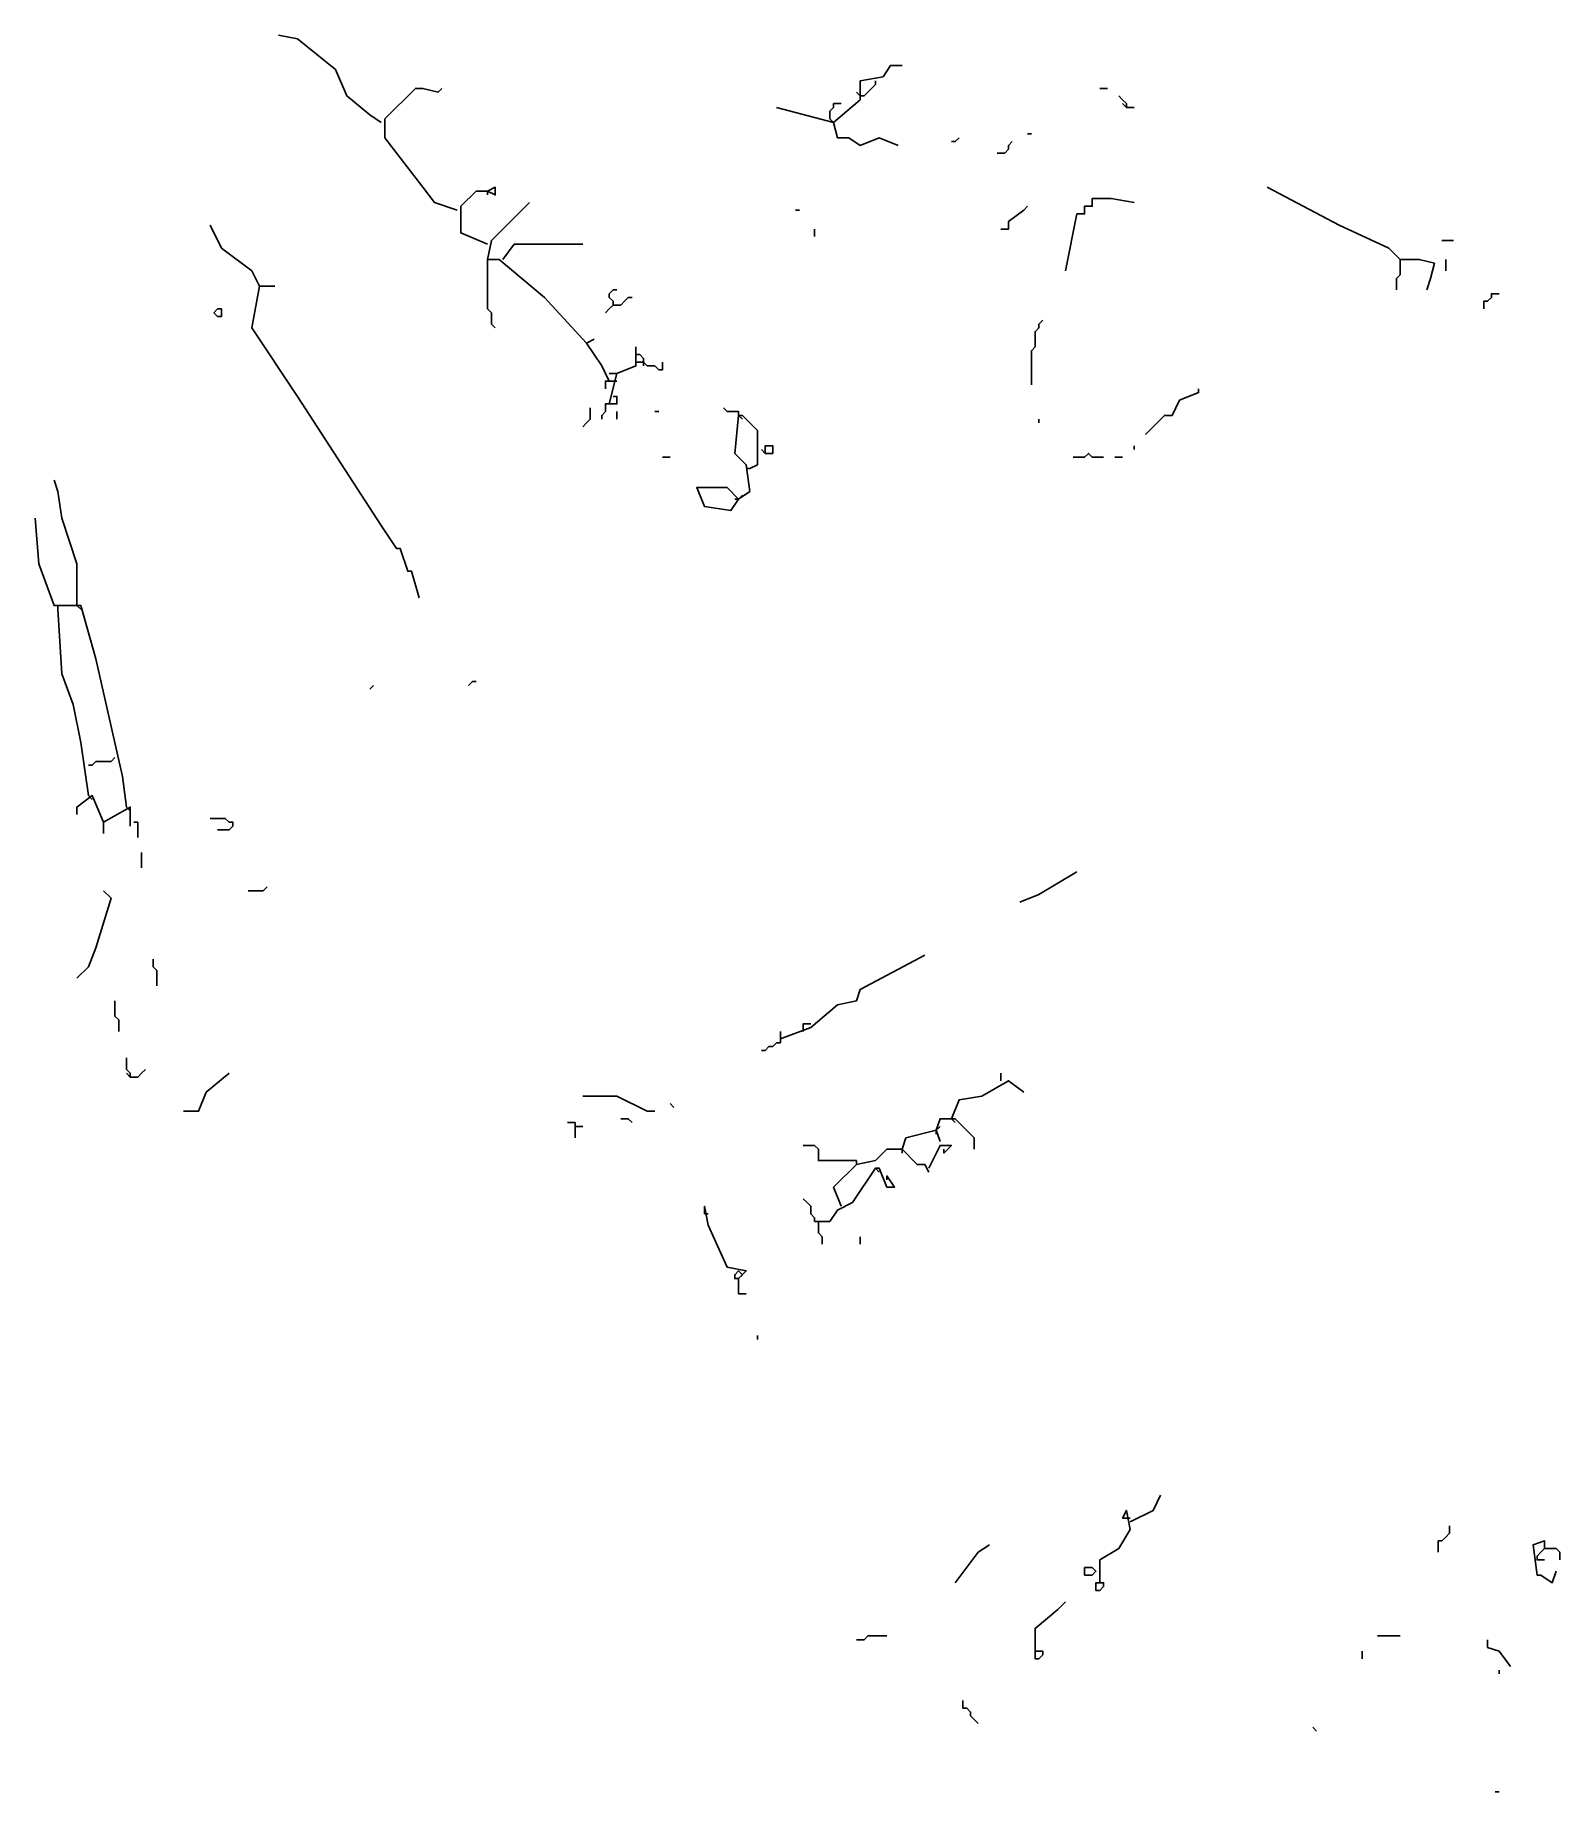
# Model space of a CAD drawing. Extents: x 0 to 7.57, y 1.34 to 10.06.
import ezdxf

# ---------------------------------------------------------------- set-up
doc = ezdxf.new("R2010")
doc.units = 0

msp = doc.modelspace()

# ---------------------------------------------------------------- linework, layer by layer
at = {"layer": 'PFV', "color": 0}
for points in [[(1.716981, 9.622642, 0), (1.660377, 9.660377, 0), (1.54717, 9.754717, 0), (1.490566, 9.886792, 0), (1.301887, 10.037736, 0), (1.207547, 10.056604, 0)], [(3.962264, 9.622642, 0), (4.09434, 9.735849, 0), (4.09434, 9.830189, 0), (4.207547, 9.849057, 0), (4.245283, 9.90566, 0), (4.301887, 9.90566, 0)], [(2.09434, 9.188679, 0), (1.981132, 9.226415, 0), (1.924528, 9.301887, 0), (1.735849, 9.54717, 0), (1.735849, 9.641509, 0), (1.886792, 9.792453, 0), (1.924528, 9.792453, 0), (2, 9.773585, 0), (2.018868, 9.792453, 0)], [(4.09434, 9.754717, 0), (4.075472, 9.773585, 0)], [(4.09434, 9.754717, 0), (4.113208, 9.754717, 0), (4.132075, 9.773585, 0), (4.150943, 9.792453, 0), (4.169811, 9.811321, 0), (4.169811, 9.830189, 0)], [(5.283019, 9.792453, 0), (5.320755, 9.792453, 0)], [(3.962264, 9.622642, 0), (3.679245, 9.698113, 0)], [(3.962264, 9.622642, 0), (3.943396, 9.641509, 0), (3.943396, 9.679245, 0), (3.962264, 9.698113, 0), (3.962264, 9.716981, 0), (4, 9.716981, 0)], [(5.415094, 9.698113, 0), (5.415094, 9.716981, 0), (5.396226, 9.735849, 0), (5.377358, 9.754717, 0)], [(5.415094, 9.698113, 0), (5.396226, 9.716981, 0)], [(5.415094, 9.698113, 0), (5.45283, 9.698113, 0)], [(3.943396, 9.641509, 0), (3.962264, 9.622642, 0)], [(3.962264, 9.622642, 0), (3.981132, 9.54717, 0), (4.037736, 9.54717, 0), (4.09434, 9.509434, 0), (4.188679, 9.54717, 0), (4.283019, 9.509434, 0)], [(4.54717, 9.528302, 0), (4.566038, 9.528302, 0), (4.584906, 9.54717, 0)], [(4.773585, 9.471698, 0), (4.811321, 9.471698, 0), (4.830189, 9.490566, 0), (4.830189, 9.509434, 0), (4.849057, 9.528302, 0)], [(4.924528, 9.566038, 0), (4.943396, 9.566038, 0)], [(2.245283, 9.018868, 0), (2.113208, 9.075472, 0), (2.113208, 9.207547, 0), (2.188679, 9.283019, 0), (2.245283, 9.283019, 0), (2.283019, 9.264151, 0), (2.283019, 9.301887, 0), (2.245283, 9.283019, 0)], [(2.245283, 9.283019, 0), (2.245283, 9.264151, 0)], [(5.113208, 8.886792, 0), (5.169811, 9.169811, 0), (5.207547, 9.169811, 0), (5.207547, 9.207547, 0), (5.245283, 9.207547, 0), (5.245283, 9.245283, 0), (5.339623, 9.245283, 0), (5.45283, 9.226415, 0)], [(6.773585, 8.943396, 0), (6.716981, 9, 0), (6.471698, 9.113208, 0), (6.113208, 9.301887, 0)], [(2.735849, 8.528302, 0), (2.528302, 8.754717, 0), (2.301887, 8.943396, 0), (2.245283, 8.943396, 0), (2.264151, 9.037736, 0), (2.45283, 9.226415, 0)], [(3.773585, 9.188679, 0), (3.792453, 9.188679, 0)], [(4.792453, 9.09434, 0), (4.830189, 9.09434, 0), (4.830189, 9.132075, 0), (4.90566, 9.188679, 0), (4.924528, 9.207547, 0)], [(1.113208, 8.811321, 0), (1.075472, 8.886792, 0), (0.924528, 9, 0), (0.867925, 9.113208, 0)], [(3.867925, 9.056604, 0), (3.867925, 9.09434, 0)], [(2.320755, 8.943396, 0), (2.377358, 9.018868, 0), (2.716981, 9.018868, 0)], [(6.981132, 9.037736, 0), (7.037736, 9.037736, 0)], [(2.245283, 8.943396, 0), (2.245283, 8.698113, 0), (2.264151, 8.679245, 0), (2.264151, 8.622642, 0), (2.283019, 8.603774, 0)], [(6.773585, 8.943396, 0), (6.754717, 8.962264, 0)], [(6.773585, 8.943396, 0), (6.773585, 8.867925, 0), (6.754717, 8.849057, 0), (6.754717, 8.792453, 0)], [(6.773585, 8.943396, 0), (6.867925, 8.943396, 0), (6.943396, 8.924528, 0), (6.924528, 8.849057, 0), (6.90566, 8.792453, 0)], [(7, 8.886792, 0), (7, 8.943396, 0)], [(1.113208, 8.811321, 0), (1.075472, 8.603774, 0), (1.301887, 8.264151, 0), (1.716981, 7.622642, 0), (1.792453, 7.509434, 0), (1.811321, 7.509434, 0), (1.849057, 7.396226, 0), (1.867925, 7.396226, 0), (1.90566, 7.264151, 0)], [(1.113208, 8.811321, 0), (1.188679, 8.811321, 0)], [(2.867925, 8.716981, 0), (2.849057, 8.698113, 0), (2.830189, 8.679245, 0)], [(2.867925, 8.716981, 0), (2.867925, 8.735849, 0), (2.849057, 8.754717, 0), (2.849057, 8.773585, 0), (2.867925, 8.792453, 0), (2.886792, 8.792453, 0)], [(2.867925, 8.716981, 0), (2.90566, 8.716981, 0), (2.924528, 8.735849, 0), (2.943396, 8.754717, 0), (2.962264, 8.754717, 0)], [(7.188679, 8.698113, 0), (7.188679, 8.735849, 0), (7.207547, 8.735849, 0), (7.226415, 8.754717, 0), (7.226415, 8.773585, 0), (7.264151, 8.773585, 0)], [(0.90566, 8.660377, 0), (0.924528, 8.660377, 0), (0.924528, 8.698113, 0), (0.90566, 8.698113, 0), (0.886792, 8.679245, 0), (0.90566, 8.660377, 0)], [(4.943396, 8.320755, 0), (4.943396, 8.490566, 0), (4.962264, 8.509434, 0), (4.962264, 8.584906, 0), (4.981132, 8.603774, 0), (4.981132, 8.622642, 0), (5, 8.641509, 0)], [(2.849057, 8.339623, 0), (2.811321, 8.415094, 0), (2.735849, 8.528302, 0), (2.773585, 8.54717, 0)], [(2.849057, 8.226415, 0), (2.886792, 8.377358, 0), (2.981132, 8.415094, 0), (2.981132, 8.509434, 0)], [(3.018868, 8.433962, 0), (3.018868, 8.45283, 0), (3, 8.471698, 0), (2.981132, 8.471698, 0)], [(2.849057, 8.377358, 0), (2.886792, 8.377358, 0)], [(2.981132, 8.433962, 0), (3.018868, 8.433962, 0), (3.037736, 8.415094, 0), (3.075472, 8.415094, 0), (3.09434, 8.396226, 0), (3.113208, 8.396226, 0), (3.113208, 8.433962, 0)], [(3.018868, 8.433962, 0), (3.018868, 8.415094, 0)], [(2.849057, 8.339623, 0), (2.830189, 8.339623, 0), (2.830189, 8.301887, 0)], [(2.867925, 8.339623, 0), (2.849057, 8.339623, 0)], [(2.867925, 8.339623, 0), (2.886792, 8.339623, 0)], [(5.509434, 8.075472, 0), (5.603774, 8.169811, 0), (5.641509, 8.169811, 0), (5.679245, 8.245283, 0), (5.773585, 8.283019, 0), (5.773585, 8.301887, 0)], [(2.716981, 8.113208, 0), (2.735849, 8.132075, 0), (2.754717, 8.150943, 0), (2.754717, 8.207547, 0)], [(2.849057, 8.226415, 0), (2.830189, 8.226415, 0), (2.830189, 8.188679, 0), (2.811321, 8.169811, 0), (2.811321, 8.150943, 0)], [(2.849057, 8.226415, 0), (2.886792, 8.226415, 0), (2.886792, 8.264151, 0), (2.867925, 8.264151, 0)], [(3.490566, 8.169811, 0), (3.490566, 8.188679, 0), (3.433962, 8.188679, 0), (3.415094, 8.207547, 0)], [(2.886792, 8.150943, 0), (2.886792, 8.188679, 0)], [(3.075472, 8.188679, 0), (3.09434, 8.188679, 0)], [(3.490566, 7.754717, 0), (3.54717, 7.792453, 0), (3.528302, 7.924528, 0), (3.471698, 7.981132, 0), (3.490566, 8.169811, 0), (3.509434, 8.169811, 0), (3.584906, 8.09434, 0), (3.584906, 7.924528, 0), (3.54717, 7.90566, 0)], [(3.490566, 8.169811, 0), (3.509434, 8.150943, 0)], [(4.981132, 8.132075, 0), (4.981132, 8.150943, 0)], [(3.113208, 7.962264, 0), (3.150943, 7.962264, 0)], [(3.622642, 7.981132, 0), (3.622642, 8.018868, 0), (3.660377, 8.018868, 0), (3.660377, 7.981132, 0), (3.622642, 7.981132, 0), (3.603774, 8, 0)], [(5.150943, 7.962264, 0), (5.207547, 7.962264, 0), (5.226415, 7.981132, 0), (5.245283, 7.962264, 0), (5.301887, 7.962264, 0)], [(5.358491, 7.962264, 0), (5.396226, 7.962264, 0)], [(5.45283, 8, 0), (5.45283, 8.018868, 0)], [(0.207547, 7.226415, 0), (0.207547, 7.433962, 0), (0.132075, 7.660377, 0), (0.113208, 7.792453, 0), (0.09434, 7.849057, 0)], [(3.54717, 7.90566, 0), (3.528302, 7.90566, 0)], [(3.490566, 7.754717, 0), (3.45283, 7.698113, 0), (3.320755, 7.716981, 0), (3.283019, 7.811321, 0), (3.433962, 7.811321, 0), (3.490566, 7.754717, 0), (3.509434, 7.773585, 0)], [(3.490566, 7.754717, 0), (3.471698, 7.754717, 0)], [(0.45283, 6.226415, 0), (0.433962, 6.377358, 0), (0.301887, 6.962264, 0), (0.226415, 7.226415, 0), (0.09434, 7.226415, 0), (0.018868, 7.433962, 0), (0, 7.660377, 0)], [(0.113208, 7.207547, 0), (0.113208, 7.226415, 0)], [(0.264151, 6.283019, 0), (0.226415, 6.54717, 0), (0.188679, 6.735849, 0), (0.132075, 6.886792, 0), (0.113208, 7.207547, 0)], [(0.207547, 7.226415, 0), (0.226415, 7.207547, 0)], [(1.660377, 6.811321, 0), (1.679245, 6.830189, 0)], [(2.150943, 6.830189, 0), (2.169811, 6.849057, 0), (2.188679, 6.849057, 0)], [(0.264151, 6.433962, 0), (0.283019, 6.433962, 0), (0.301887, 6.45283, 0), (0.377358, 6.45283, 0), (0.396226, 6.471698, 0)], [(0.339623, 6.150943, 0), (0.283019, 6.283019, 0), (0.207547, 6.226415, 0), (0.207547, 6.188679, 0)], [(0.264151, 6.283019, 0), (0.283019, 6.264151, 0)], [(0.339623, 6.150943, 0), (0.471698, 6.226415, 0), (0.471698, 6.132075, 0)], [(0.45283, 6.226415, 0), (0.471698, 6.207547, 0)], [(0.339623, 6.150943, 0), (0.339623, 6.09434, 0)], [(0.490566, 6.150943, 0), (0.509434, 6.150943, 0), (0.509434, 6.075472, 0)], [(0.90566, 6.113208, 0), (0.962264, 6.113208, 0), (0.981132, 6.132075, 0), (0.981132, 6.150943, 0), (0.962264, 6.150943, 0), (0.943396, 6.169811, 0), (0.867925, 6.169811, 0)], [(0.528302, 5.924528, 0), (0.528302, 6, 0)], [(4.886792, 5.754717, 0), (4.981132, 5.792453, 0), (5.169811, 5.90566, 0)], [(0.207547, 5.377358, 0), (0.264151, 5.433962, 0), (0.301887, 5.528302, 0), (0.377358, 5.773585, 0), (0.339623, 5.811321, 0)], [(1.056604, 5.811321, 0), (1.132075, 5.811321, 0), (1.150943, 5.830189, 0)], [(0.603774, 5.339623, 0), (0.603774, 5.415094, 0), (0.584906, 5.433962, 0), (0.584906, 5.471698, 0)], [(3.698113, 5.075472, 0), (3.849057, 5.132075, 0), (3.981132, 5.245283, 0), (4.075472, 5.264151, 0), (4.09434, 5.320755, 0), (4.415094, 5.490566, 0)], [(0.415094, 5.113208, 0), (0.415094, 5.169811, 0), (0.396226, 5.188679, 0), (0.396226, 5.264151, 0)], [(3.811321, 5.113208, 0), (3.811321, 5.150943, 0), (3.849057, 5.150943, 0)], [(3.698113, 5.075472, 0), (3.698113, 5.056604, 0), (3.679245, 5.056604, 0), (3.660377, 5.037736, 0), (3.641509, 5.037736, 0), (3.622642, 5.018868, 0), (3.603774, 5.018868, 0)], [(3.698113, 5.075472, 0), (3.698113, 5.113208, 0)], [(0.471698, 4.886792, 0), (0.471698, 4.90566, 0), (0.45283, 4.924528, 0), (0.45283, 4.981132, 0)], [(0.471698, 4.886792, 0), (0.45283, 4.90566, 0)], [(0.471698, 4.886792, 0), (0.509434, 4.886792, 0), (0.528302, 4.90566, 0), (0.54717, 4.924528, 0)], [(0.735849, 4.716981, 0), (0.811321, 4.716981, 0), (0.849057, 4.811321, 0), (0.962264, 4.90566, 0)], [(4.792453, 4.867925, 0), (4.792453, 4.90566, 0)], [(4.54717, 4.679245, 0), (4.584906, 4.773585, 0), (4.698113, 4.792453, 0), (4.830189, 4.867925, 0), (4.90566, 4.811321, 0)], [(3.037736, 4.716981, 0), (2.886792, 4.792453, 0), (2.716981, 4.792453, 0)], [(3.037736, 4.716981, 0), (3.075472, 4.716981, 0)], [(3.169811, 4.735849, 0), (3.150943, 4.754717, 0)], [(2.679245, 4.641509, 0), (2.679245, 4.660377, 0), (2.641509, 4.660377, 0)], [(2.679245, 4.641509, 0), (2.716981, 4.641509, 0)], [(2.679245, 4.641509, 0), (2.679245, 4.584906, 0)], [(2.962264, 4.660377, 0), (2.943396, 4.679245, 0), (2.90566, 4.679245, 0)], [(4.301887, 4.528302, 0), (4.320755, 4.584906, 0), (4.471698, 4.622642, 0), (4.490566, 4.566038, 0)], [(4.471698, 4.622642, 0), (4.490566, 4.679245, 0), (4.566038, 4.679245, 0), (4.660377, 4.584906, 0), (4.660377, 4.528302, 0)], [(4.471698, 4.622642, 0), (4.490566, 4.641509, 0)], [(4.471698, 4.622642, 0), (4.471698, 4.603774, 0)], [(4.54717, 4.679245, 0), (4.566038, 4.660377, 0)], [(4.075472, 4.45283, 0), (4.075472, 4.471698, 0), (3.886792, 4.471698, 0), (3.886792, 4.528302, 0), (3.867925, 4.54717, 0), (3.811321, 4.54717, 0)], [(4.433962, 4.433962, 0), (4.490566, 4.54717, 0), (4.54717, 4.54717, 0), (4.509434, 4.509434, 0), (4.509434, 4.528302, 0)], [(4, 4.245283, 0), (3.962264, 4.339623, 0), (4.075472, 4.45283, 0), (4.169811, 4.471698, 0), (4.226415, 4.528302, 0), (4.301887, 4.528302, 0), (4.377358, 4.45283, 0), (4.415094, 4.45283, 0), (4.433962, 4.415094, 0)], [(4.301887, 4.528302, 0), (4.301887, 4.509434, 0)], [(3.886792, 4.169811, 0), (3.943396, 4.169811, 0), (3.981132, 4.226415, 0), (4.056604, 4.264151, 0), (4.169811, 4.433962, 0), (4.188679, 4.433962, 0), (4.226415, 4.339623, 0), (4.264151, 4.339623, 0), (4.226415, 4.396226, 0), (4.226415, 4.377358, 0)], [(4.169811, 4.433962, 0), (4.188679, 4.415094, 0)], [(3.886792, 4.169811, 0), (3.867925, 4.169811, 0), (3.867925, 4.188679, 0), (3.849057, 4.207547, 0), (3.849057, 4.245283, 0), (3.830189, 4.264151, 0), (3.811321, 4.283019, 0)], [(3.490566, 3.886792, 0), (3.528302, 3.924528, 0), (3.433962, 3.943396, 0), (3.339623, 4.150943, 0), (3.320755, 4.245283, 0), (3.320755, 4.207547, 0)], [(3.320755, 4.207547, 0), (3.339623, 4.207547, 0)], [(3.886792, 4.169811, 0), (3.886792, 4.113208, 0), (3.90566, 4.09434, 0), (3.90566, 4.056604, 0)], [(4.09434, 4.056604, 0), (4.09434, 4.09434, 0)], [(3.490566, 3.886792, 0), (3.471698, 3.886792, 0), (3.471698, 3.90566, 0), (3.490566, 3.924528, 0), (3.509434, 3.90566, 0), (3.490566, 3.886792, 0)], [(3.490566, 3.886792, 0), (3.490566, 3.811321, 0), (3.528302, 3.811321, 0)], [(3.584906, 3.584906, 0), (3.584906, 3.603774, 0)], [(5.433962, 2.679245, 0), (5.54717, 2.735849, 0), (5.584906, 2.811321, 0)], [(5.283019, 2.377358, 0), (5.283019, 2.490566, 0), (5.377358, 2.54717, 0), (5.433962, 2.641509, 0), (5.415094, 2.735849, 0), (5.396226, 2.698113, 0), (5.433962, 2.698113, 0)], [(6.962264, 2.528302, 0), (6.962264, 2.584906, 0), (6.981132, 2.584906, 0), (7, 2.603774, 0), (7.018868, 2.622642, 0), (7.018868, 2.660377, 0)], [(4.566038, 2.377358, 0), (4.679245, 2.528302, 0), (4.735849, 2.566038, 0)], [(7.490566, 2.54717, 0), (7.490566, 2.584906, 0), (7.433962, 2.566038, 0), (7.45283, 2.415094, 0), (7.471698, 2.415094, 0), (7.528302, 2.377358, 0), (7.54717, 2.433962, 0)], [(7.490566, 2.54717, 0), (7.471698, 2.528302, 0), (7.45283, 2.509434, 0), (7.45283, 2.490566, 0), (7.490566, 2.490566, 0)], [(7.490566, 2.54717, 0), (7.54717, 2.54717, 0), (7.566038, 2.528302, 0), (7.566038, 2.490566, 0)], [(5.207547, 2.415094, 0), (5.207547, 2.45283, 0), (5.245283, 2.45283, 0), (5.264151, 2.433962, 0), (5.245283, 2.415094, 0), (5.207547, 2.415094, 0)], [(5.283019, 2.377358, 0), (5.301887, 2.377358, 0), (5.301887, 2.358491, 0), (5.283019, 2.339623, 0), (5.264151, 2.339623, 0), (5.264151, 2.377358, 0), (5.283019, 2.377358, 0)], [(4.962264, 2.037736, 0), (4.962264, 2.150943, 0), (5.075472, 2.245283, 0), (5.113208, 2.283019, 0)], [(4.075472, 2.09434, 0), (4.113208, 2.09434, 0), (4.132075, 2.113208, 0), (4.226415, 2.113208, 0)], [(6.660377, 2.113208, 0), (6.773585, 2.113208, 0)], [(7.320755, 1.962264, 0), (7.264151, 2.037736, 0), (7.207547, 2.056604, 0), (7.207547, 2.09434, 0)], [(4.962264, 2.037736, 0), (5, 2.037736, 0), (5, 2.018868, 0), (4.981132, 2, 0), (4.962264, 2, 0), (4.962264, 2.037736, 0)], [(6.584906, 2, 0), (6.584906, 2.037736, 0)], [(7.264151, 1.924528, 0), (7.264151, 1.943396, 0)], [(4.679245, 1.679245, 0), (4.660377, 1.698113, 0), (4.641509, 1.716981, 0), (4.641509, 1.735849, 0), (4.622642, 1.754717, 0), (4.603774, 1.754717, 0), (4.603774, 1.792453, 0)], [(6.358491, 1.641509, 0), (6.339623, 1.660377, 0)], [(7.245283, 1.339623, 0), (7.264151, 1.339623, 0)]]:
    msp.add_polyline3d(points, dxfattribs=at)

doc.saveas('drawing.dxf')
